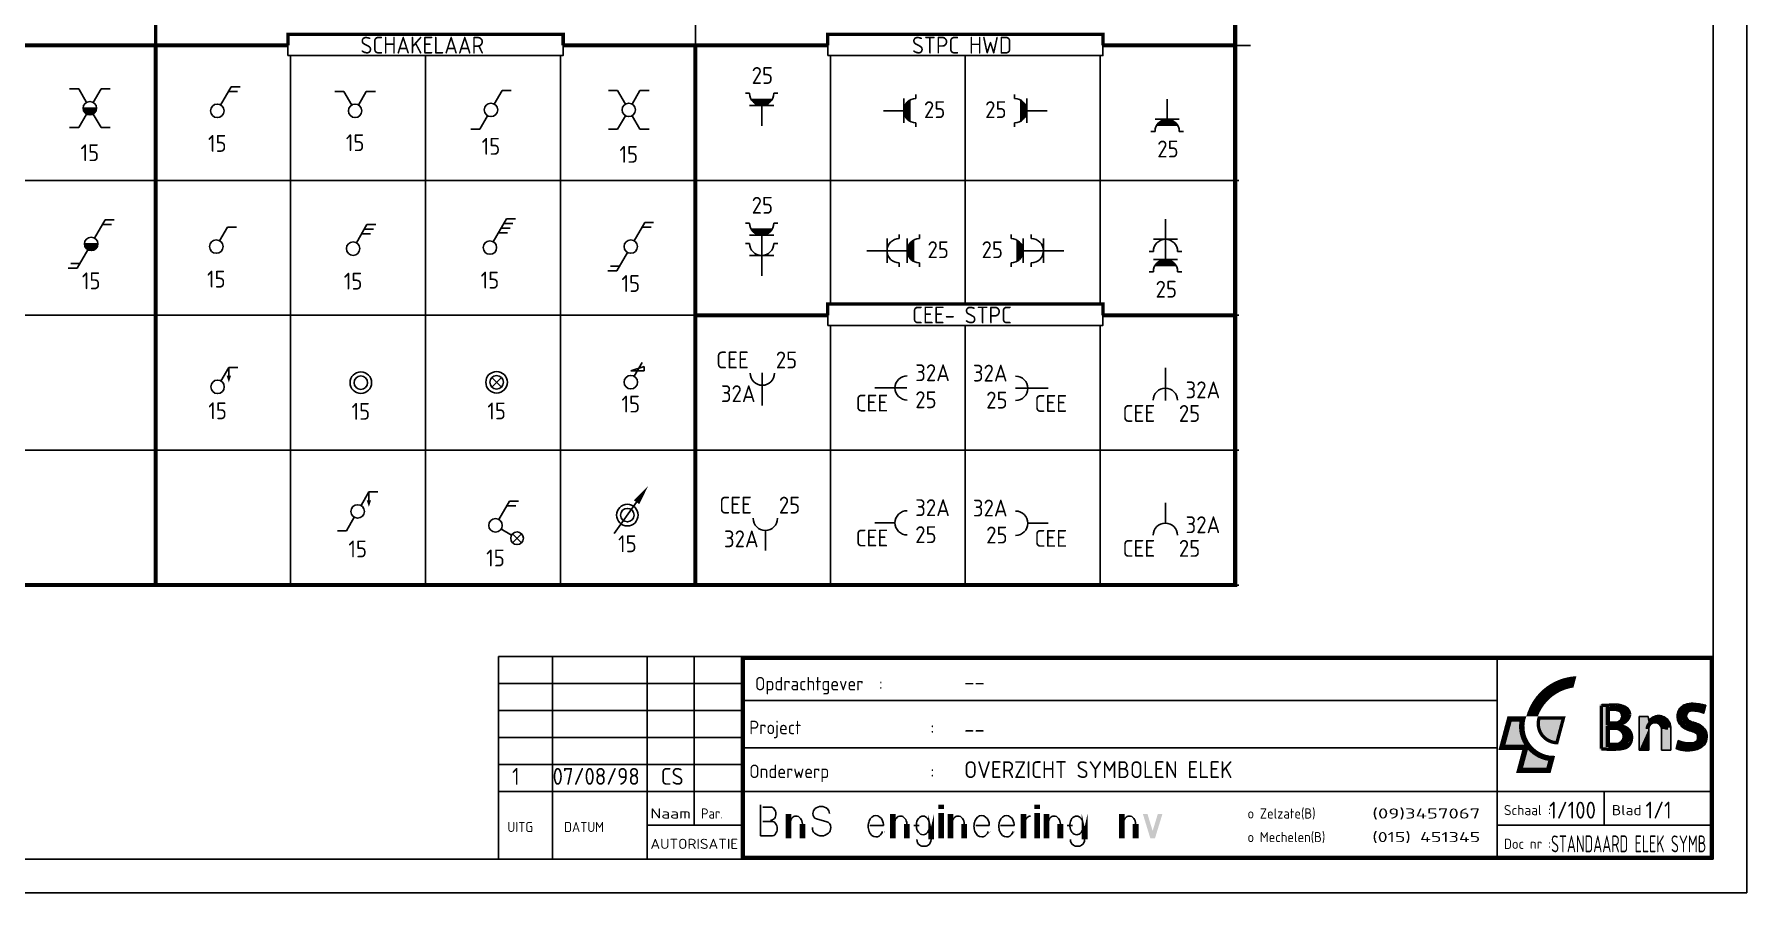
# Model space of a CAD drawing. Extents: x 0 to 105001, y 0 to 74250.
# Drawn here: x 41544 to 105001, y 0 to 31817 of the extents above; entities that cross this region are included whole.
import ezdxf
from ezdxf.enums import TextEntityAlignment as Align

# ---------------------------------------------------------------- set-up
doc = ezdxf.new("R2010")
doc.units = 0
doc.layers.get('0').update_dxf_attribs({"linetype": 'CONTINUOUS'})
for name, color, linetype in [('1', 7, 'CONTINUOUS'), ('S', 7, 'CONTINUOUS'), ('TITEL', 7, 'CONTINUOUS'), ('TXT25', 7, 'CONTINUOUS')]:
    doc.layers.add(name, color=color, linetype=linetype)
doc.styles.add('ISO', font='ISO')
doc.styles.get("Standard").update_dxf_attribs({"font": 'iso8.shx'})

# ---------------------------------------------------------------- blocks, each defined once
blk = doc.blocks.new('111410--')
for radius in [1.6, 1]:
    blk.add_circle((0, 0), radius)
for tag, p in [('TYPE', (0, 3)), ('KRING', (0, -5.5))]:
    blk.add_attdef(tag, text='', height=2.5).set_placement(p, align=Align.CENTER)
blk.add_attdef('KODE', (3, -1), '', height=2.5)
blk = doc.blocks.new('111411--')
for p, q in [((-0.71, -0.71), (0.71, 0.71)), ((-0.71, 0.71), (0.71, -0.71))]:
    blk.add_line(p, q)
for radius in [1.6, 1]:
    blk.add_circle((0, 0), radius)
for tag, p in [('TYPE', (0, 3)), ('KRING', (0, -5.5))]:
    blk.add_attdef(tag, text='', height=2.5).set_placement(p, align=Align.CENTER)
blk.add_attdef('KODE', (3, -1), '', height=2.5)
blk = doc.blocks.new('111404--')
at = {"linetype": 'Continuous'}
for p, q in [((0.5, 0.86), (2.06, 3.57)), ((1.66, 2.88), (3, 2.88)), ((2.06, 3.57), (3.39, 3.57))]:
    blk.add_line(p, q, dxfattribs=at)
blk.add_circle((0, 0), 0.998, dxfattribs=at)
for tag, p in [('TYPE', (0, 7.07)), ('KRING', (0, -6.07))]:
    blk.add_attdef(tag, text='', height=2.5).set_placement(p, align=Align.CENTER)
blk.add_attdef('KODE', (4.2, -1), '', height=2.5)
blk = doc.blocks.new('1113011L')
blk.add_line((0, 0), (-3, 0))
blk.add_arc((-4.8, 0), 1.8, 270, 90)
for tag, p in [('KODE', (-6, 1)), ('KRING', (-6, -3))]:
    blk.add_attdef(tag, text='', height=2.5).set_placement(p, align=Align.RIGHT)
blk.add_attdef('TYPE', (-2, -3.5), '', height=2.5)
blk = doc.blocks.new('1113011B')
blk.add_line((0, 0), (0, 3))
blk.add_arc((0, 4.8), 1.8, 180, 0)
for tag, p in [('TYPE', (-2, 5.5)), ('KODE', (-1, 0.5))]:
    blk.add_attdef(tag, text='', height=2.5).set_placement(p, align=Align.RIGHT)
blk.add_attdef('KRING', (2, 5.5), '', height=2.5)
blk = doc.blocks.new('1113011H')
blk.add_line((0, 0), (3, 0))
blk.add_arc((4.8, 0), 1.8, 90, 270)
for tag, p in [('KODE', (6, 1)), ('KRING', (6, -3))]:
    blk.add_attdef(tag, p, '', height=2.5)
blk.add_attdef('TYPE', text='', height=2.5).set_placement((2, -3.5), align=Align.RIGHT)
blk = doc.blocks.new('1113011V')
blk.add_line((0, 0), (0, -3))
blk.add_arc((0, -4.8), 1.8, 0, 180)
for tag, p in [('KODE', (3, -4.5)), ('KRING', (2, -8))]:
    blk.add_attdef(tag, p, '', height=2.5)
blk.add_attdef('TYPE', text='', height=2.5).set_placement((-1.5, -8), align=Align.RIGHT)
blk = doc.blocks.new('CEE1')
for p, q in [((0, 3), (0, 4.82)), ((0, 0), (0, 3))]:
    blk.add_line(p, q)
blk.add_arc((0, 4.8), 1.8, 180, 0)
for tag, p in [('TYPE', (-2, 5.5)), ('KODE', (-1, 0.5))]:
    blk.add_attdef(tag, text='', height=2.5).set_placement(p, align=Align.RIGHT)
blk.add_attdef('KRING', (2, 5.5), '', height=2.5)
blk = doc.blocks.new('CEE2')
for p, q in [((0, 0), (3, 0)), ((3, 0), (4.75, 0))]:
    blk.add_line(p, q)
blk.add_arc((4.8, 0), 1.8, 90, 270)
for tag, p in [('KODE', (6, 1)), ('KRING', (6, -3))]:
    blk.add_attdef(tag, p, '', height=2.5)
blk.add_attdef('TYPE', text='', height=2.5).set_placement((2, -3.5), align=Align.RIGHT)
blk = doc.blocks.new('CEE3')
for p, q in [((-3, 0), (-4.84, 0)), ((0, 0), (-3, 0))]:
    blk.add_line(p, q)
blk.add_arc((-4.8, 0), 1.8, 270, 90)
for tag, p in [('KODE', (-6, 1)), ('KRING', (-6, -3))]:
    blk.add_attdef(tag, text='', height=2.5).set_placement(p, align=Align.RIGHT)
blk.add_attdef('TYPE', (-2, -3.5), '', height=2.5)
blk = doc.blocks.new('CEE4')
for p, q in [((0, 0), (0, -3)), ((0, -3), (0, -4.81))]:
    blk.add_line(p, q)
blk.add_arc((0, -4.8), 1.8, 0, 180)
for tag, p in [('KODE', (3, -4.5)), ('KRING', (2, -8))]:
    blk.add_attdef(tag, p, '', height=2.5)
blk.add_attdef('TYPE', text='', height=2.5).set_placement((-1.5, -8), align=Align.RIGHT)
blk = doc.blocks.new('A3')
for p, q in [((420.00236, 0), (420.00236, 297)), ((420.00236, 297), (420.00236, 0)), ((0, 0), (420.00236, 0))]:
    blk.add_line(p, q)
at = {"color": 4}
for p, q in [((415.00236, 5), (415.00236, 292)), ((5, 5), (415.00236, 5))]:
    blk.add_line(p, q, dxfattribs=at)
blk = doc.blocks.new('111405--')
at = {"linetype": 'Continuous'}
for p, q in [((-1.66, 2.88), (-3, 2.88)), ((-0.5, 0.86), (-1.66, 2.88)), ((0.5, 0.86), (1.66, 2.88)), ((1.66, 2.88), (3, 2.88))]:
    blk.add_line(p, q, dxfattribs=at)
blk.add_circle((0, 0), 0.998, dxfattribs=at)
for tag, p in [('TYPE', (0, 5.83)), ('KRING', (0, -5.97))]:
    blk.add_attdef(tag, text='', height=2.5).set_placement(p, align=Align.CENTER)
blk.add_attdef('KODE', (5.2, -0.5), '', height=2.5)
blk = doc.blocks.new('111406--')
at = {"linetype": 'Continuous'}
for p, q in [((0.5, 0.86), (1.66, 2.88)), ((1.66, 2.88), (3, 2.88)), ((-0.5, -0.86), (-1.66, -2.88)), ((-1.66, -2.88), (-3, -2.88))]:
    blk.add_line(p, q, dxfattribs=at)
blk.add_circle((0, 0), 0.998, dxfattribs=at)
for tag, p in [('TYPE', (0, 7.07)), ('KRING', (0, -6.65))]:
    blk.add_attdef(tag, text='', height=2.5).set_placement(p, align=Align.CENTER)
blk.add_attdef('KODE', (4.2, -1.5), '', height=2.5)
blk = doc.blocks.new('111407--')
at = {"linetype": 'Continuous'}
for p, q in [((-1.66, 2.88), (-3, 2.88)), ((-0.5, 0.86), (-1.66, 2.88)), ((0.5, 0.86), (1.66, 2.88)), ((1.66, 2.88), (3, 2.88)), ((-0.5, -0.86), (-1.66, -2.88)), ((0.5, -0.86), (1.66, -2.88)), ((-1.66, -2.88), (-3, -2.88)), ((1.66, -2.88), (3, -2.88))]:
    blk.add_line(p, q, dxfattribs=at)
blk.add_circle((0, 0), 0.998, dxfattribs=at)
for tag, p in [('TYPE', (0, 7.07)), ('KRING', (0, -7.84))]:
    blk.add_attdef(tag, text='', height=2.5).set_placement(p, align=Align.CENTER)
blk.add_attdef('KODE', (4.2, -1.5), '', height=2.5)
blk = doc.blocks.new('1114B01-')
for p, q in [((0.5, 0.86), (1.66, 2.88)), ((1.66, 2.88), (3, 2.88))]:
    blk.add_line(p, q)
blk.add_circle((0, 0), 0.998)
for tag, p in [('TYPE', (0, 7.26)), ('KRING', (0, -6.07))]:
    blk.add_attdef(tag, text='', height=2.5).set_placement(p, align=Align.CENTER)
blk.add_attdef('KODE', (4.2, -1), '', height=2.5)
blk = doc.blocks.new('1114B03-')
at = {"linetype": 'Continuous'}
for p, q in [((0.5, 0.86), (2.06, 3.57)), ((1.66, 2.88), (3, 2.88)), ((2.06, 3.57), (3.39, 3.57)), ((1.26, 2.19), (2.6, 2.19))]:
    blk.add_line(p, q, dxfattribs=at)
blk.add_circle((0, 0), 0.998, dxfattribs=at)
for tag, p in [('TYPE', (0, 7.07)), ('KRING', (0, -6.07))]:
    blk.add_attdef(tag, text='', height=2.5).set_placement(p, align=Align.CENTER)
blk.add_attdef('KODE', (4.7, -1), '', height=2.5)
blk = doc.blocks.new('1114B05-')
at = {"linetype": 'Continuous'}
for p, q in [((0.5, 0.86), (2.46, 4.27)), ((1.66, 2.88), (3, 2.88)), ((2.06, 3.57), (3.39, 3.57)), ((2.46, 4.27), (3.79, 4.27)), ((1.26, 2.19), (2.6, 2.19))]:
    blk.add_line(p, q, dxfattribs=at)
blk.add_circle((0, 0), 0.998, dxfattribs=at)
for tag, p in [('TYPE', (0, 7.07)), ('KRING', (0, -6.07))]:
    blk.add_attdef(tag, text='', height=2.5).set_placement(p, align=Align.CENTER)
blk.add_attdef('KODE', (4.7, -1), '', height=2.5)
blk = doc.blocks.new('1114B07-')
at = {"linetype": 'Continuous'}
for p, q in [((0.5, 0.86), (2.06, 3.57)), ((1.66, 2.88), (3, 2.88)), ((2.06, 3.57), (3.39, 3.57)), ((-0.5, -0.86), (-2.06, -3.57)), ((-2.06, -3.57), (-3.39, -3.57)), ((-1.66, -2.88), (-3, -2.88))]:
    blk.add_line(p, q, dxfattribs=at)
blk.add_circle((0, 0), 0.998, dxfattribs=at)
for tag, p in [('TYPE', (0, 7.54)), ('KRING', (0, -6.72))]:
    blk.add_attdef(tag, text='', height=2.5).set_placement(p, align=Align.CENTER)
blk.add_attdef('KODE', (4.2, -1.5), '', height=2.5)
blk = doc.blocks.new('1114B09-')
at = {"linetype": 'Continuous'}
for p, q in [((0.5, 0.86), (1.66, 2.88)), ((1.66, 2.88), (3, 2.88)), ((-0.5, -0.86), (-1.66, -2.88)), ((-1.66, -2.88), (-3, -2.88))]:
    blk.add_line(p, q, dxfattribs=at)
blk.add_line((1.66, 2.88), (1.66, 1.66))
blk.add_circle((0, 0), 0.998, dxfattribs=at)
blk.add_solid([(1.33, 1.66), (2, 1.66), (1.66, 0.67)])
for tag, p in [('TYPE', (0, 7.54)), ('KRING', (0, -6.82))]:
    blk.add_attdef(tag, text='', height=2.5).set_placement(p, align=Align.CENTER)
blk.add_attdef('KODE', (4.2, -1.5), '', height=2.5)
blk = doc.blocks.new('ENKHWD1')
for p, q in [((-1.8, 4.8), (-2.4, 4.8)), ((1.8, 3), (-1.8, 3)), ((-1.56, 3.9), (1.56, 3.9)), ((-1.42, 3.7), (1.42, 3.7)), ((-1.24, 3.5), (1.24, 3.5)), ((-0.99, 3.3), (0.99, 3.3)), ((-0.59, 3.1), (0.59, 3.1)), ((0, 0), (0, 3)), ((1.8, 4.8), (2.4, 4.8))]:
    blk.add_line(p, q)
blk.add_arc((0, 4.8), 1.8, 180, 0)
blk.add_attdef('KRING', text='', height=2.5).set_placement((0.1, 7.45), align=Align.MIDDLE)
blk.add_attdef('KODE', text='', height=2.5).set_placement((-1.5, 0.5), align=Align.RIGHT)
blk.add_attdef('TYPE', (0.69, 0.5), '', height=2.5)
blk = doc.blocks.new('ENKHWD2')
for p, q in [((0, 0), (3, 0)), ((3, -1.8), (3, 1.8)), ((3.1, 0.59), (3.1, -0.59)), ((3.3, 0.99), (3.3, -0.99)), ((3.5, 1.24), (3.5, -1.24)), ((3.7, 1.42), (3.7, -1.42)), ((3.9, 1.56), (3.9, -1.56)), ((4.8, 1.8), (4.8, 2.4)), ((4.8, -1.8), (4.8, -2.4))]:
    blk.add_line(p, q)
blk.add_arc((4.8, 0), 1.8, 90, 270)
for tag, p in [('KODE', (1.71, 1)), ('TYPE', (2, -3.5))]:
    blk.add_attdef(tag, text='', height=2.5).set_placement(p, align=Align.RIGHT)
blk.add_attdef('KRING', (6, -1.1), '', height=2.5)
blk = doc.blocks.new('ENKHWD3')
for p, q in [((-4.8, 1.8), (-4.8, 2.4)), ((-3.9, -1.56), (-3.9, 1.56)), ((-3.7, -1.42), (-3.7, 1.42)), ((-3.5, -1.24), (-3.5, 1.24)), ((-3.3, -0.99), (-3.3, 0.99)), ((-3.1, -0.59), (-3.1, 0.59)), ((-3, 1.8), (-3, -1.8)), ((0, 0), (-3, 0)), ((-4.8, -1.8), (-4.8, -2.4))]:
    blk.add_line(p, q)
blk.add_arc((-4.8, 0), 1.8, 270, 90)
for tag, p in [('KODE', (-1.47, 1)), ('TYPE', (-2, -3.5))]:
    blk.add_attdef(tag, p, '', height=2.5)
blk.add_attdef('KRING', text='', height=2.5).set_placement((-6, -1.1), align=Align.RIGHT)
blk = doc.blocks.new('ENKHWD4')
for p, q in [((0, 0), (0, -3)), ((-1.8, -4.8), (-2.4, -4.8)), ((-1.8, -3), (1.8, -3)), ((1.56, -3.9), (-1.56, -3.9)), ((1.42, -3.7), (-1.42, -3.7)), ((1.24, -3.5), (-1.24, -3.5)), ((0.99, -3.3), (-0.99, -3.3)), ((0.59, -3.1), (-0.59, -3.1)), ((1.8, -4.8), (2.4, -4.8))]:
    blk.add_line(p, q)
blk.add_arc((0, -4.8), 1.8, 0, 180)
blk.add_attdef('TYPE', text='', height=2.5).set_placement((-2.5, -4.67), align=Align.RIGHT)
blk.add_attdef('KODE', (3.5, -4.5), '', height=2.5)
blk.add_attdef('KRING', text='', height=2.5).set_placement((0.12, -7.4), align=Align.MIDDLE)
blk = doc.blocks.new('DUBHWD1')
for p, q in [((-1.8, 7.8), (-2.4, 7.8)), ((1.8, 7.8), (2.4, 7.8)), ((1.8, 6), (-1.8, 6)), ((-1.56, 6.9), (1.56, 6.9)), ((-1.42, 6.7), (1.42, 6.7)), ((-1.24, 6.5), (1.24, 6.5)), ((-0.99, 6.3), (0.99, 6.3)), ((-0.59, 6.1), (0.59, 6.1)), ((0, 0), (0, 6)), ((-1.8, 4.8), (-2.4, 4.8)), ((1.8, 3), (-1.8, 3)), ((1.8, 4.8), (2.4, 4.8))]:
    blk.add_line(p, q)
for centre in [(0, 7.8), (0, 4.8)]:
    blk.add_arc(centre, 1.8, 180, 0)
blk.add_attdef('KRING', text='', height=2.5).set_placement((0.1, 10.45), align=Align.MIDDLE)
blk.add_attdef('KODE', text='', height=2.5).set_placement((-1.5, 0.5), align=Align.RIGHT)
blk.add_attdef('TYPE', (0.69, 0.5), '', height=2.5)
blk = doc.blocks.new('DUBHWD2')
for p, q in [((0, 0), (6, 0)), ((3, -1.8), (3, 1.8)), ((4.8, 1.8), (4.8, 2.4)), ((6, -1.8), (6, 1.8)), ((6.1, 0.59), (6.1, -0.59)), ((6.3, 0.99), (6.3, -0.99)), ((6.5, 1.24), (6.5, -1.24)), ((6.7, 1.42), (6.7, -1.42)), ((6.9, 1.56), (6.9, -1.56)), ((7.8, 1.8), (7.8, 2.4)), ((4.8, -1.8), (4.8, -2.4)), ((7.8, -1.8), (7.8, -2.4))]:
    blk.add_line(p, q)
for centre in [(4.8, 0), (7.8, 0)]:
    blk.add_arc(centre, 1.8, 90, 270)
for tag, p in [('KODE', (1.71, 1)), ('TYPE', (2, -3.5))]:
    blk.add_attdef(tag, text='', height=2.5).set_placement(p, align=Align.RIGHT)
blk.add_attdef('KRING', (9, -1.1), '', height=2.5)
blk = doc.blocks.new('DUBHWD3')
for p, q in [((-7.8, 1.8), (-7.8, 2.4)), ((-6.9, -1.56), (-6.9, 1.56)), ((-6.7, -1.42), (-6.7, 1.42)), ((-6.5, -1.24), (-6.5, 1.24)), ((-6.3, -0.99), (-6.3, 0.99)), ((-6.1, -0.59), (-6.1, 0.59)), ((-6, 1.8), (-6, -1.8)), ((0, 0), (-6, 0)), ((-4.8, 1.8), (-4.8, 2.4)), ((-3, 1.8), (-3, -1.8)), ((-7.8, -1.8), (-7.8, -2.4)), ((-4.8, -1.8), (-4.8, -2.4))]:
    blk.add_line(p, q)
for centre in [(-7.8, 0), (-4.8, 0)]:
    blk.add_arc(centre, 1.8, 270, 90)
for tag, p in [('KODE', (-1.47, 1)), ('TYPE', (-2, -3.5))]:
    blk.add_attdef(tag, p, '', height=2.5)
blk.add_attdef('KRING', text='', height=2.5).set_placement((-9, -1.1), align=Align.RIGHT)
blk = doc.blocks.new('DUBHWD4')
for p, q in [((0, 0), (0, -6)), ((-1.8, -4.8), (-2.4, -4.8)), ((-1.8, -3), (1.8, -3)), ((1.8, -4.8), (2.4, -4.8)), ((-1.8, -6), (1.8, -6)), ((1.56, -6.9), (-1.56, -6.9)), ((1.42, -6.7), (-1.42, -6.7)), ((1.24, -6.5), (-1.24, -6.5)), ((0.99, -6.3), (-0.99, -6.3)), ((0.59, -6.1), (-0.59, -6.1)), ((-1.8, -7.8), (-2.4, -7.8)), ((1.8, -7.8), (2.4, -7.8))]:
    blk.add_line(p, q)
for centre in [(0, -4.8), (0, -7.8)]:
    blk.add_arc(centre, 1.8, 0, 180)
blk.add_attdef('TYPE', text='', height=2.5).set_placement((-2.5, -4.67), align=Align.RIGHT)
blk.add_attdef('KODE', (3.5, -4.5), '', height=2.5)
blk.add_attdef('KRING', text='', height=2.5).set_placement((0.12, -10.4), align=Align.MIDDLE)
blk = doc.blocks.new('LAMPJE')
for p, q in [((194, -112), (65, -38)), ((206, -203), (312, -97)), ((312, -203), (206, -97))]:
    blk.add_line(p, q)
at = {"linetype": 'Continuous'}
blk.add_circle((259, -150), 75, dxfattribs=at)
blk = doc.blocks.new('SHWDK')
at = {"linetype": 'Continuous'}
for p, q in [((-1.66, 2.88), (-3, 2.88)), ((-0.5, 0.86), (-1.66, 2.88)), ((0.5, 0.86), (1.66, 2.88)), ((1.66, 2.88), (3, 2.88)), ((-0.5, -0.86), (-1.66, -2.88)), ((0.5, -0.86), (1.66, -2.88)), ((-1.66, -2.88), (-3, -2.88)), ((1.66, -2.88), (3, -2.88))]:
    blk.add_line(p, q, dxfattribs=at)
for p, q in [((1, 0), (-1, 0)), ((0.98, -0.2), (-0.98, -0.2)), ((0.91, -0.4), (-0.91, -0.4)), ((0.8, -0.6), (-0.8, -0.6)), ((0.6, -0.8), (-0.6, -0.8))]:
    blk.add_line(p, q)
blk.add_circle((0, 0), 0.998, dxfattribs=at)
for tag, p in [('TYPE', (0, 4.7)), ('KRING', (0, -7.84))]:
    blk.add_attdef(tag, text='', height=2.5).set_placement(p, align=Align.CENTER)
blk.add_attdef('KODE', (4.2, -1.5), '', height=2.5)
blk = doc.blocks.new('SHWDW2')
at = {"linetype": 'Continuous'}
for p, q in [((0.5, 0.86), (2.06, 3.57)), ((1.66, 2.88), (3, 2.88)), ((2.06, 3.57), (3.39, 3.57)), ((-0.5, -0.86), (-2.06, -3.57)), ((-2.06, -3.57), (-3.39, -3.57)), ((-1.66, -2.88), (-3, -2.88))]:
    blk.add_line(p, q, dxfattribs=at)
for p, q in [((1, 0), (-1, 0)), ((0.98, -0.2), (-0.98, -0.2)), ((0.91, -0.4), (-0.91, -0.4)), ((0.8, -0.6), (-0.8, -0.6)), ((0.6, -0.8), (-0.6, -0.8))]:
    blk.add_line(p, q)
blk.add_circle((0, 0), 0.998, dxfattribs=at)
for tag, p in [('TYPE', (0, 5.57)), ('KRING', (0, -6.72))]:
    blk.add_attdef(tag, text='', height=2.5).set_placement(p, align=Align.CENTER)
blk.add_attdef('KODE', (4.2, -1.5), '', height=2.5)
blk = doc.blocks.new('111409--')
for p, q in [((0.5, 0.86), (1.66, 2.88)), ((1.66, 2.88), (3, 2.88)), ((1.66, 2.88), (1.66, 1.66))]:
    blk.add_line(p, q)
blk.add_circle((0, 0), 0.998)
blk.add_solid([(1.33, 1.66), (2, 1.66), (1.66, 0.67)])
for tag, p in [('TYPE', (0.21, 4.53)), ('KRING', (0, -4.8))]:
    blk.add_attdef(tag, text='', height=2.5).set_placement(p, align=Align.CENTER)
blk.add_attdef('KODE', (4.2, -1), '', height=2.5)
blk = doc.blocks.new('1114B011')
blk.add_line((0.5, 0.87), (1.67, 2.89))
blk.add_circle((0, 0), 1)
blk.add_circle((0, 0), 1)
at = {"layer": '1'}
for p, q in [((0, 1.67), (2, 2.33)), ((2, 1.67), (0, 1.67)), ((2, 2.33), (2, 1.67))]:
    blk.add_line(p, q, dxfattribs=at)
for tag, p in [('TYPE', (0, 3)), ('KRING', (0, -4.5))]:
    blk.add_attdef(tag, text='', height=2.5).set_placement(p, align=Align.CENTER)
blk.add_attdef('KODE', (2, -1), '', height=2.5)
blk = doc.blocks.new('DIM2')
blk.add_line((1.36, 1.91), (-1.95, -2.74))
for radius in [1.6, 1]:
    blk.add_circle((0, 0), radius)
blk.add_solid([(0.95, 2.2), (1.77, 1.62), (3.1, 4.35)])
for tag, p in [('TYPE', (0.05, 4.33)), ('KRING', (0, -5.5))]:
    blk.add_attdef(tag, text='', height=2.5).set_placement(p, align=Align.CENTER)
blk.add_attdef('KODE', (3, -1), '', height=2.5)
blk = doc.blocks.new('2DEC66')
at = {"color": 0}
for points in [[(0.1, 0.995, 0.2, 0.2, 0), (0.1, 0.075, 0.15, 0.15, 0), (0.505, 0.075, 0.15, 0.2, 0.414214), (0.72, 0.29, 0.2, 0.15, 0.414214), (0.505, 0.505, 0.15, 0.15, 0), (0.19, 0.505, 0.15, 0.15, 0)], [(0.47, 0.535, 0.09, 0.18, 0.414214), (0.67, 0.735, 0.18, 0.14, 0.414214), (0.47, 0.925, 0.14, 0.14, 0), (0.18, 0.925, 0.14, 0.14, 0)]]:
    blk.add_lwpolyline(points, format="xyseb", dxfattribs=at)
blk = doc.blocks.new('2DEC110')
at = {"color": 0, "const_width": 0.17}
for points in [[(0.085, 0), (0.085, 0.72)], [(0.6, 0), (0.6, 0.43)]]:
    blk.add_lwpolyline(points, dxfattribs=at)
at = {"color": 0}
blk.add_lwpolyline([(0.151304, 0.448696, 0.037392, 0.130872, -0.414214), (0.366308, 0.6637, 0.130872, 0.17, -0.414214), (0.600008, 0.43, 0.158916, 0.158916, -0.414214)], format="xyseb", dxfattribs=at)
blk = doc.blocks.new('2DEC83')
at = {"color": 0}
blk.add_lwpolyline([(0.1, 0.32, 0.19, 0.17, 0.240079), (0.182, 0.158, 0.17, 0.15, 0.158384), (0.441, 0.074, 0.15, 0.17, 0.158384), (0.7, 0.158, 0.17, 0.19, 0.240079), (0.782, 0.32, 0.19, 0.16, 0.354119), (0.64, 0.496, 0.16, 0.16, 0), (0.248, 0.579, 0.16, 0.19, -0.354119), (0.122, 0.736, 0.19, 0.17, -0.240079), (0.192, 0.873, 0.17, 0.14, -0.158384), (0.427, 0.95, 0.14, 0.16, -0.158384), (0.662, 0.873, 0.16, 0.18, -0.240079), (0.732, 0.736, 0.18, 0.18, -0.240079)], format="xyseb", dxfattribs=at)
blk = doc.blocks.new('2DEC101')
at = {"color": 0}
for points in [[(0.375, 0.677134, 0.12, 0.15, 0.296213), (0.121582, 0.512563, 0.15, 0.17, 0.105104), (0.089395, 0.361135, 0.146, 0.146, 0.105104)], [(0.375, 0.6771, 0.12, 0.15, -0.286745), (0.624325, 0.521304, 0.15, 0.16, -0.113936), (0.654687, 0.389793, 0.16, 0.16, 0), (0.654687, 0.379793, 0.12, 0.12, 0), (0.154687, 0.379793, 0.12, 0.12, 0)], [(0.375, 0.0451, 0.12, 0.15, -0.296213), (0.121582, 0.209671, 0.15, 0.17, -0.105104), (0.089395, 0.361099, 0.146, 0.146, -0.105104)], [(0.375, 0.0451, 0.12, 0.14, 0.221695), (0.587501, 0.144191, 0.14, 0.14, 0.176327), (0.610896, 0.208469, 0.16, 0.16, 0.176327)]]:
    blk.add_lwpolyline(points, format="xyseb", dxfattribs=at)
blk.add_solid([(0.680388, 0.209393), (0.69612, 0.209393), (0.670163, 0.148984)], dxfattribs=at)
blk = doc.blocks.new('2DEC103')
at = {"color": 0}
for points in [[(0.565, 0.43, 0.04, 0.14, 0.414214), (0.335, 0.66, 0.14, 0.17, 0.414214), (0.085, 0.41, 0.17, 0.17, 0.414214)], [(0.565, 0.34, 0.04, 0.14, -0.414214), (0.335, 0.11, 0.14, 0.17, -0.414214), (0.085, 0.36, 0.17, 0.17, -0.414214)], [(0.366, -0.234, 0.117, 0.133, -0.105104), (0.213, -0.201, 0.133, 0.156, -0.296213), (0.102, -0.03, 0.156, 0.156, -0.296213)], [(0.366, -0.234, 0.117, 0.145, 0.105104), (0.519, -0.201, 0.145, 0.17, 0.296213), (0.63, -0.03, 0.156, 0.156, 0.296213)]]:
    blk.add_lwpolyline(points, format="xyseb", dxfattribs=at)
at = {"color": 0, "const_width": 0.17}
blk.add_lwpolyline([(0.63, 0.72), (0.63, -0.03)], close=True, dxfattribs=at)
blk.add_lwpolyline([(0.085, 0.36), (0.085, 0.41)], dxfattribs=at)
blk = doc.blocks.new('2DEC105')
at = {"color": 0, "const_width": 0.17}
for points in [[(0.085, 1), (0.085, 0.87)], [(0.085, 0), (0.085, 0.75)]]:
    blk.add_lwpolyline(points, dxfattribs=at)
blk = doc.blocks.new('2DEC114')
at = {"color": 0, "const_width": 0.17}
blk.add_lwpolyline([(0.085, 0), (0.085, 0.72)], dxfattribs=at)
at = {"color": 0}
blk.add_lwpolyline([(0.13, 0.45, 0.08, 0.14, -0.414214), (0.34, 0.66, 0.14, 0.14, -0.414214)], format="xyseb", dxfattribs=at)
blk = doc.blocks.new('2DEC118')
at = {"color": 0}
for points in [[(0, 0.72), (0.17, 0.72), (0.275, 0), (0.445, 0)], [(0.275, 0), (0.445, 0), (0.55, 0.72), (0.72, 0.72)]]:
    blk.add_solid(points, dxfattribs=at)
blk = doc.blocks.new('ADRES1')
at = {"xscale": 0.8008, "zscale": 0.8008}
for name, p in [('2DEC66', (3.45, 3.855)), ('2DEC110', (4.29, 3.855)), ('2DEC83', (4.986, 3.855)), ('2DEC101', (6.65, 3.855)), ('2DEC110', (7.386, 3.855)), ('2DEC103', (8.082, 3.855)), ('2DEC105', (8.818, 3.855)), ('2DEC110', (9.09, 3.855)), ('2DEC101', (9.786, 3.855)), ('2DEC101', (10.522, 3.855)), ('2DEC114', (11.258, 3.855)), ('2DEC105', (11.666, 3.855)), ('2DEC110', (11.938, 3.855)), ('2DEC103', (12.634, 3.855)), ('2DEC110', (14.17, 3.855)), ('2DEC118', (14.866, 3.855))]:
    blk.add_blockref(name, p, dxfattribs=at)
blk = doc.blocks.new('LOGO')
at = {"color": 186}
for p, q in [((243.8, 42.6), (243.8, 105.1)), ((243.8, 105.1), (260.7, 105.1)), ((260.7, 105.1), (261.5, 97)), ((261.5, 81.6), (261.5, 42.6)), ((285, 42.6), (285, 81.6)), ((302.7, 85.3), (302.7, 42.6)), ((261.5, 42.6), (243.8, 42.6)), ((302.7, 42.6), (285, 42.6))]:
    blk.add_line(p, q, dxfattribs=at)
at = {"color": 1, "const_width": 11}
for points in [[(124, 173.8, 0.305434), (41, 107.1, 0.326877)], [(121.2, 164, 0.276007), (50.9, 107, 0.276007)]]:
    blk.add_lwpolyline(points, format="xyb", dxfattribs=at)
at = {"color": 186}
for points, const_width in [([(217.9, 46.9, 0.044161), (219.9, 47.7, 0.104957), (225, 52, 0.088923), (228.5, 58.2, 0.080167), (229.8, 66.3, 0.001605), (229.8, 66.4, 0.351546), (213.8, 86.2, -0.726388), (213.2, 92.1, 0.242933), (226.2, 108, 0.126756), (224, 115.9, 0.085151), (220.4, 120.2, 0.062864), (218.8, 121.3), (218.2, 121.6), (217.5, 122, 0.024288), (214.2, 123.5, 0.019273), (211.5, 124.5, 0.019015), (208.8, 125.2, 0.024256), (205.3, 125.9, 0.012061), (203.5, 126.1, 0.013422), (201.6, 126.2, 0.011094), (199.9, 126.2, 0.008087), (198.5, 126.2, 0.000553), (194.9, 126, 0.000216), (193.4, 126, 0.000306), (191.5, 125.9, 0.000339), (189.3, 125.9, 0.001246), (181.1, 125.6, 0.003321), (173.5, 125.2), (173.5, 45, 0.035857), (203.7, 44.4, 0.061631)], 6.18), ([(327.6, 86.3, 0.072821), (338.1, 81.4, 0.002316), (344, 79.7, -0.026703), (347, 78.7, -0.800853), (342.8, 52.9, -0.109936), (318.4, 56), (316.3, 47.3, 0.149912), (345.8, 45.6, 0.141082), (362.3, 54.2, 0.317912), (363.3, 79.5, 0.140683), (351.9, 88.5, 0.026727), (347.7, 89.9, -0.002316), (341.9, 91.6, -0.073378), (334.4, 95.1, -0.750438), (341.1, 118.4, -0.082922), (361.2, 115), (363.3, 123.4, 0.054265), (343.6, 126.5, 0.101601), (330.6, 124.4, 0.452949), (319.3, 95.5, 0.091286), (322.5, 90.7, 0.071524)], 6.18), ([(-10.5, 47.6), (3.6, 100.1), (27.9, 100.1, 0.463651), (81.6, 27), (75.7, 5), (22.2, 5), (33.6, 47.6)], 10), ([(199.8, 119.5, -0.092866), (205.4, 118.5, -0.095981), (210.2, 115.4, -0.100741), (213.5, 110.8, -0.104386), (214.6, 105.4, -0.104386), (213.5, 100, -0.100741), (210.2, 95.3, -0.095981), (205.4, 92.3, -0.092866), (199.8, 91.3), (184.9, 91.3), (184.9, 119.5)], 6.18), ([(329.3, 88.9, 0.072821), (339, 84.4, 0.002316), (344.9, 82.7, -0.026684), (348.2, 81.5, -0.799361), (343, 49.8, -0.095235), (320.6, 52), (320, 49.3, 0.135382), (345.1, 48.6, 0.139517), (360, 56.3, 0.313368), (360.7, 77.7, 0.139862), (350.7, 85.6, 0.026727), (346.9, 86.9, -0.002316), (341, 88.6, -0.073183), (332.7, 92.5, -0.749799), (341.2, 121.5, -0.06983), (359, 118.9), (359.5, 121.2, 0.045674), (343.5, 123.5, 0.101713), (331.6, 121.5, 0.455555), (322.1, 96.8, 0.09515), (324.7, 92.8, 0.072431)], 6.18), ([(184.9, 51.6), (184.9, 84.2), (201.2, 84.2, -1), (201.2, 51.6)], 6.18)]:
    blk.add_lwpolyline(points, format="xyb", close=True, dxfattribs=dict(at, const_width=const_width))
blk.add_lwpolyline([(325.8, 83.8, 0.073646), (337.2, 78.5, 0.002316), (343.2, 76.7, -0.026727), (345.9, 75.8, -0.803039), (342.5, 56, -0.126522), (316.3, 60.2), (312.6, 45.5, 0.163199), (346.4, 42.5, 0.142728), (364.6, 52.1, 0.321413), (365.8, 81.2, 0.141324), (353, 91.3, 0.026727), (348.6, 92.9, -0.002316), (342.8, 94.6, -0.073646), (336.1, 97.7, -0.751449), (341.1, 115.3, -0.097501), (363.3, 110.9), (367, 125.6, 0.062306), (343.8, 129.6, 0.1017), (329.5, 127.3, 0.451334), (316.5, 94.2, 0.089512), (320.1, 88.7, 0.073243), (326.1, 83.6)], format="xyb", dxfattribs=at)
at = {"color": 186, "const_width": 6.18}
blk.add_lwpolyline([(90.7, 54.1), (103.5, 101.9), (56.1, 101.9)], dxfattribs=at)
at = {"color": 186}
for points, const_width in [([(59, 103.9, 0.534653), (93.6, 56.3, 0.495471)], 6.18), ([(288, 81.6, 1), (258.5, 81.6, 1)], 6), ([(295.8, 95.3, 0.559249), (262.7, 93.3, 0.559249)], 6), ([(293.7, 80.6, 0.518612), (272.8, 99.2, 0.466602)], 6.5), ([(299.8, 84.2, 0.124726), (295.8, 95.4, 0.124726)], 6)]:
    blk.add_lwpolyline(points, format="xyb", dxfattribs=dict(at, const_width=const_width))
for points in [[(199.8, 116.4, -0.092866), (204.3, 115.6, -0.095981), (208.1, 113.2, -0.100741), (210.6, 109.6, -0.104386), (211.5, 105.4, -0.104386), (210.6, 101.2, -0.100741), (208.1, 97.6, -0.095981), (204.3, 95.2, -0.092866), (199.8, 94.4), (188, 94.4), (188, 116.4)], [(188, 54.7), (188, 81.1), (201.2, 81.1, -1), (201.2, 54.7)]]:
    blk.add_lwpolyline(points, format="xyb", close=True, dxfattribs=at)
for centre, radius, start, end in [((279.9, 84.1), 22.5, 35.0511, 144.9489), ((275.7, 81.9), 27.2, 7.2049, 33.9072), ((273.2, 81.6), 11.8, 0, 180)]:
    blk.add_arc(centre, radius, start, end, dxfattribs=at)
at = {"color": 1}
for points in [[(122, 158.5), (127.6, 179.5), (118.6, 178.7)], [(56.1, 105.1), (34.7, 105.1), (36.9, 112.3)]]:
    blk.add_solid(points, dxfattribs=at)
at = {"color": 186}
for points in [[(170.4, 42.2), (187.8, 41.6), (170.4, 128.1), (188, 128.9)], [(23, 96.5), (34.8, 51.4), (5.1, 97.1), (-6.5, 50.4)], [(34.7, 105.1), (26.9, 105.1), (27.1, 99)], [(34.7, 105.1), (32.6, 98.2), (27.1, 99)], [(58.8, 74.8), (97.2, 78.5), (56.6, 101.9), (103.4, 102.3)], [(189.2, 117.4), (218.9, 117.3), (189.2, 124.7), (215.9, 123.8)], [(213.7, 95.5), (225.2, 100.5), (211.9, 117.5), (220.5, 121.6)], [(243.8, 105.1), (260.7, 105.1), (243.8, 42.6), (261.5, 97)], [(243.8, 42.6), (261.5, 97), (261.5, 81.6)], [(363.3, 110.9), (360, 112.2), (364.3, 114.7), (359.4, 116.9)], [(367, 125.6), (363.8, 126.5), (366.2, 122.4), (362.3, 122.8)], [(91.1, 54.5), (58, 74.2), (97.9, 80.2)], [(184.6, 84.6), (211.6, 84.2), (184.8, 91.2), (211.4, 91.6)], [(208.4, 45.5), (220.2, 48), (216.3, 63.7), (227.6, 63.8)], [(217.3, 62.8), (229.2, 63), (211.4, 83.3), (224.1, 83.4)], [(243.8, 42.6), (261.5, 42.6), (261.5, 81.6)], [(285, 42.6), (302.7, 42.6), (285, 81.6), (302.7, 85.3)], [(36.4, 46.6), (78.7, 26.6), (24.8, 7.1), (72.3, 5.7)], [(88.1, 31.9), (86.2, 24.8), (80.2, 26.2)], [(88.1, 31.9), (81.2, 32.1), (81.6, 27)], [(185.5, 44.5), (212.4, 46.5), (188.2, 51.1), (212.9, 52.5)], [(312.6, 45.5), (315.3, 44.4), (313.4, 48.5), (317.2, 48)], [(316.3, 60.2), (320.3, 58.6), (315.2, 55.9), (318.7, 55.5)]]:
    blk.add_solid(points, dxfattribs=at)
blk = doc.blocks.new('THBNSA4')
at = {"layer": 'TITEL'}
for p, q in [((-180, 30), (-180, 0)), ((0, 30), (-180, 30)), ((-172, 0), (-172, 30)), ((-158, 30), (-158, 0)), ((-151, 5), (-151, 30)), ((-144, 0), (-144, 30)), ((-32, 30), (-32, 0.25)), ((0, 0), (0, 30)), ((-180, 26), (-144, 26)), ((-144, 23.5), (-32, 23.5)), ((-144, 22), (-180, 22)), ((-180, 18), (-144, 18)), ((-144, 16.5), (-32, 16.5)), ((-144, 14), (-180, 14)), ((-144, 10), (-180, 10)), ((0, 10), (-144, 10)), ((-16.12, 10), (-16.12, 5)), ((-158, 5), (-144, 5)), ((-0.25, 5), (-32, 5)), ((-180, 0), (0, 0))]:
    blk.add_line(p, q, dxfattribs=at)
at = {"layer": 'TITEL', "const_width": 0.5}
blk.add_lwpolyline([(-143.75, 29.75), (-143.75, 0.25), (-0.25, 0.25), (-0.25, 29.75)], close=True, dxfattribs=at)
at = {"layer": 'TITEL'}
for name, p, xscale, yscale, zscale in [('LOGO', (-30.45, 12.74), 0.08, 0.08, 0.08), ('ADRES1', (-158.83, -16.22), 5, 5, 5)]:
    blk.add_blockref(name, p, dxfattribs=dict(at, xscale=xscale, yscale=yscale, zscale=zscale))
for s, height, p in [('Opdrachtgever  :', 2, (-142, 25)), (' Project', 2, (-144, 18.5)), (':', 2, (-116, 18.5)), (' Onderwerp', 2, (-144, 12)), (':', 2, (-116, 12)), ('o Zelzate(B)', 1.5, (-69, 6)), ('UITG', 1.5, (-178.7, 4)), ('  DATUM', 1.5, (-172, 4)), ('Par.', 1.5, (-150, 6)), ('o Mechelen(B)', 1.5, (-69, 2.5))]:
    blk.add_text(s, height=height, dxfattribs=at).set_placement(p)
for s, width, p, p2 in [('(09)3457067', 1.57193, (-50.5, 6), (-34.5, 6)), ('Schaal :', 1.088889, (-31, 6.5), (-24, 6.5)), ('Blad :', 1.333333, (-15, 6.5), (-9, 6.5)), ('Naam', 1.513514, (-157.5, 6), (-151.5, 6)), ('AUTORISATIE', 1.29078, (-157.5, 1.5), (-144.5, 1.5)), ('(015) 451345', 1.555556, (-50.5, 2.5), (-34.5, 2.5)), ('Doc nr :', 1.037037, (-31, 1.5), (-24, 1.5))]:
    blk.add_text(s, height=1.5, dxfattribs=dict(at, width=width)).set_placement(p, p2, align=Align.FIT)

msp = doc.modelspace()

# ---------------------------------------------------------------- linework, layer by layer
for p, q in [((46044, 54214), (46044, 11401)), ((46044, 54214), (46044, 11401)), ((66044, 51762), (66044, 11401)), ((86044, 51598), (86044, 11401)), ((41883, 31401), (47979, 31401)), ((44341, 31401), (50946, 31401)), ((61143, 31401), (70946, 31401)), ((81143, 31401), (86609, 31401)), ((51044, 31026), (51044, 11401)), ((56044, 31026), (56044, 11401)), ((61044, 31026), (61044, 11401)), ((71044, 31026), (71044, 21817)), ((76044, 31026), (76044, 21817)), ((81044, 31026), (81044, 21817)), ((26044, 26401), (86178, 26401)), ((26044, 21401), (70946, 21401)), ((71044, 21026), (71044, 11401)), ((76044, 21026), (76044, 11401)), ((81044, 21026), (81044, 11401)), ((81143, 21401), (86178, 21401)), ((26044, 16401), (86178, 16401)), ((26044, 11401), (86178, 11401))]:
    msp.add_line(p, q)
for points, const_width in [([(81143, 31401), (86044, 31401), (86044, 56401), (81143, 56401)], 150), ([(41143, 31401), (46044, 31401), (46044, 53901), (41143, 53901)], 125), ([(66044, 36401), (46044, 36401), (46044, 31401)], 125), ([(50946, 31401), (50946, 31817), (61143, 31817), (61143, 31401)], 125), ([(70946, 31401), (70946, 31817), (81143, 31817), (81143, 31401)], 125), ([(30946, 31401), (26044, 31401), (26044, 11401), (46044, 11401), (46044, 31401), (41143, 31401)], 150), ([(50946, 31401), (46044, 31401), (46044, 11401), (66044, 11401), (66044, 31401), (61143, 31401)], 150), ([(70946, 31401), (66044, 31401), (66044, 21401), (70946, 21401)], 150), ([(66044, 31401), (70946, 31401)], 75), ([(81143, 21401), (86044, 21401), (86044, 31401), (81143, 31401)], 150), ([(70946, 21401), (70946, 21817), (81143, 21817), (81143, 21401)], 125), ([(70946, 21401), (66044, 21401), (66044, 11401), (86044, 11401), (86044, 21401), (81143, 21401)], 150)]:
    msp.add_lwpolyline(points, dxfattribs=dict(const_width=const_width))
for points in [[(50946, 31026), (61143, 31026), (61143, 31817), (50946, 31817)], [(70946, 31026), (81143, 31026), (81143, 31817), (70946, 31817)], [(70946, 21026), (81143, 21026), (81143, 21817), (70946, 21817)]]:
    msp.add_lwpolyline(points, close=True)

# ---------------------------------------------------------------- block references
for name, p, xscale, yscale, zscale in [('A3', (0, 0), 250, 250, 250), ('LAMPJE', (58624, 13606), 3.125, 3.125, 3.125), ('THBNSA4', (103751, 1250), 250, 250, 250)]:
    msp.add_blockref(name, p, dxfattribs=dict(xscale=xscale, yscale=yscale, zscale=zscale))
ref = msp.add_blockref('ENKHWD1', (68499, 28428), dxfattribs=dict(xscale=250, yscale=250, zscale=250))
ref.add_attrib('KRING', '25', dxfattribs={"height": 625}).set_placement((68524, 30289), align=Align.MIDDLE)
ref = msp.add_blockref('111404--', (48326, 28977), dxfattribs=dict(xscale=250, yscale=250, zscale=250))
ref.add_attrib('KRING', '15', dxfattribs={"height": 625}).set_placement((48326, 27458), align=Align.CENTER)
ref = msp.add_blockref('SHWDK', (43605, 29075), dxfattribs=dict(xscale=250, yscale=250, zscale=250))
ref.add_attrib('KRING', '15', dxfattribs={"height": 625}).set_placement((43605, 27114), align=Align.CENTER)
ref = msp.add_blockref('111405--', (53434, 28977), dxfattribs=dict(xscale=250, yscale=250, zscale=250))
ref.add_attrib('KRING', '15', dxfattribs={"height": 625}).set_placement((53434, 27485), align=Align.CENTER)
ref = msp.add_blockref('111406--', (58467, 29014), dxfattribs=dict(xscale=250, yscale=250, zscale=250))
ref.add_attrib('KRING', '15', dxfattribs={"height": 625}).set_placement((58467, 27351), align=Align.CENTER)
ref = msp.add_blockref('111407--', (63574, 29014), dxfattribs=dict(xscale=250, yscale=250, zscale=250))
ref.add_attrib('KRING', '15', dxfattribs={"height": 625}).set_placement((63574, 27053), align=Align.CENTER)
ref = msp.add_blockref('ENKHWD2', (73012, 28984), dxfattribs=dict(xscale=250, yscale=250, zscale=250))
ref.add_attrib('KRING', '25', (74512, 28710), dxfattribs={"height": 625})
ref = msp.add_blockref('ENKHWD3', (79072, 28984), dxfattribs=dict(xscale=250, yscale=250, zscale=250))
ref.add_attrib('KRING', '25', dxfattribs={"height": 625}).set_placement((77572, 28710), align=Align.RIGHT)
ref = msp.add_blockref('ENKHWD4', (83524, 29416), dxfattribs=dict(xscale=250, yscale=250, zscale=250))
ref.add_attrib('KRING', '25', dxfattribs={"height": 625}).set_placement((83553, 27565), align=Align.MIDDLE)
ref = msp.add_blockref('DUBHWD1', (68499, 22866), dxfattribs=dict(xscale=250, yscale=250, zscale=250))
ref.add_attrib('KRING', '25', dxfattribs={"height": 625}).set_placement((68524, 25478), align=Align.MIDDLE)
ref = msp.add_blockref('SHWDW2', (43654, 24046), dxfattribs=dict(xscale=250, yscale=250, zscale=250))
ref.add_attrib('KRING', '15', dxfattribs={"height": 625}).set_placement((43654, 22366), align=Align.CENTER)
ref = msp.add_blockref('1114B03-', (53359, 23872), dxfattribs=dict(xscale=250, yscale=250, zscale=250))
ref.add_attrib('KRING', '15', dxfattribs={"height": 625}).set_placement((53359, 22354), align=Align.CENTER)
ref = msp.add_blockref('1114B05-', (58429, 23910), dxfattribs=dict(xscale=250, yscale=250, zscale=250))
ref.add_attrib('KRING', '15', dxfattribs={"height": 625}).set_placement((58429, 22391), align=Align.CENTER)
ref = msp.add_blockref('1114B07-', (63649, 23947), dxfattribs=dict(xscale=250, yscale=250, zscale=250))
ref.add_attrib('KRING', '15', dxfattribs={"height": 625}).set_placement((63649, 22267), align=Align.CENTER)
ref = msp.add_blockref('DUBHWD4', (83462, 24967), dxfattribs=dict(xscale=250, yscale=250, zscale=250))
ref.add_attrib('KRING', '25', dxfattribs={"height": 625}).set_placement((83492, 22366), align=Align.MIDDLE)
ref = msp.add_blockref('1114B01-', (48289, 23947), dxfattribs=dict(xscale=250, yscale=250, zscale=250))
ref.add_attrib('KRING', '15', dxfattribs={"height": 625}).set_placement((48289, 22428), align=Align.CENTER)
ref = msp.add_blockref('DUBHWD2', (72394, 23793), dxfattribs=dict(xscale=250, yscale=250, zscale=250))
ref.add_attrib('KRING', '25', (74644, 23519), dxfattribs={"height": 625})
ref = msp.add_blockref('DUBHWD3', (79690, 23793), dxfattribs=dict(xscale=250, yscale=250, zscale=250))
ref.add_attrib('KRING', '25', dxfattribs={"height": 625}).set_placement((77440, 23519), align=Align.RIGHT)
at = {"xscale": 250, "yscale": 250, "zscale": 250}
for name, p, values in [('CEE1', (68521, 18058), {'KRING': '25', 'KODE': '32A', 'TYPE': 'CEE'}), ('CEE2', (72689, 18709), {'TYPE': 'CEE', 'KODE': '32A', 'KRING': '25'}), ('CEE3', (79110, 18695), {'TYPE': 'CEE', 'KODE': '32A', 'KRING': '25'}), ('CEE4', (83457, 19450), {'KRING': '25', 'TYPE': 'CEE', 'KODE': '32A'})]:
    msp.add_blockref(name, p, dxfattribs=at).add_auto_attribs(values)
ref = msp.add_blockref('111409--', (48338, 18749), dxfattribs=dict(xscale=250, yscale=250, zscale=250))
ref.add_attrib('KRING', '15', dxfattribs={"height": 625}).set_placement((48338, 17548), align=Align.CENTER)
ref = msp.add_blockref('111410--', (53646, 18904), dxfattribs=dict(xscale=250, yscale=250, zscale=250))
ref.add_attrib('KRING', '15', dxfattribs={"height": 625}).set_placement((53646, 17529), align=Align.CENTER)
ref = msp.add_blockref('111411--', (58676, 18918), dxfattribs=dict(xscale=250, yscale=250, zscale=250))
ref.add_attrib('KRING', '15', dxfattribs={"height": 625}).set_placement((58676, 17543), align=Align.CENTER)
ref = msp.add_blockref('1114B011', (63649, 18924), dxfattribs=dict(xscale=250, yscale=250, zscale=250))
ref.add_attrib('KRING', '15', dxfattribs={"height": 625}).set_placement((63649, 17799), align=Align.CENTER)
ref = msp.add_blockref('1114B09-', (53528, 14133), dxfattribs=dict(xscale=250, yscale=250, zscale=250))
ref.add_attrib('KRING', '15', dxfattribs={"height": 625}).set_placement((53528, 12429), align=Align.CENTER)
ref = msp.add_blockref('DIM2', (63522, 13996), dxfattribs=dict(xscale=250, yscale=250, zscale=250))
ref.add_attrib('KRING', '15', dxfattribs={"height": 625}).set_placement((63522, 12621), align=Align.CENTER)
ref = msp.add_blockref('111404--', (58635, 13615), dxfattribs=dict(xscale=250, yscale=250, zscale=250))
ref.add_attrib('KRING', '15', dxfattribs={"height": 625}).set_placement((58635, 12096), align=Align.CENTER)
at = {"layer": 'S', "xscale": 250, "yscale": 250, "zscale": 250}
for name, p, values in [('1113011B', (68635, 12678), {'KRING': '25', 'TYPE': 'CEE', 'KODE': '32A'}), ('1113011H', (72689, 13709), {'KRING': '25', 'TYPE': 'CEE', 'KODE': '32A'}), ('1113011L', (79110, 13695), {'TYPE': 'CEE', 'KRING': '25', 'KODE': '32A'}), ('1113011V', (83457, 14450), {'KODE': '32A', 'KRING': '25', 'TYPE': 'CEE'})]:
    msp.add_blockref(name, p, dxfattribs=at).add_auto_attribs(values)

# ---------------------------------------------------------------- texts
for s, p in [('SCHAKELAAR', (55921, 31413)), ('STPC HWD', (75921, 31413)), ('CEE- STPC', (75921, 21413))]:
    msp.add_text(s, height=625).set_placement(p, align=Align.MIDDLE)
at = {"layer": 'TXT25', "style": 'ISO'}
for s, p in [('--', (76000, 7500)), ('--', (76000, 5750)), ('1', (59250, 4000)), ('07/08/98', (60750, 4000)), ('CS', (64757, 4000)), ('OVERZICHT SYMBOLEN ELEK', (76000, 4250)), ('1/100', (97678, 2748)), ('1/1', (101250, 2750))]:
    msp.add_text(s, height=625, dxfattribs=at).set_placement(p)
at = {"layer": 'TXT25', "style": 'ISO', "width": 0.54362}
msp.add_text('STANDAARD ELEK SYMB', height=625, dxfattribs=at).set_placement((97750, 1500), (103500, 1500), align=Align.FIT)

doc.saveas('drawing.dxf')
